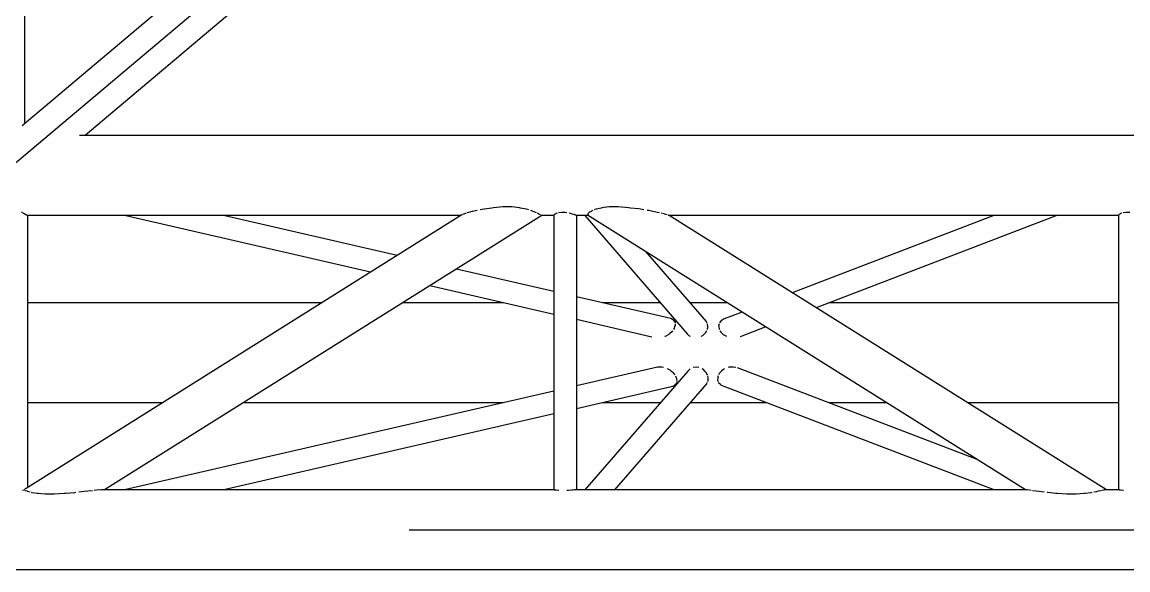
# Model space of a CAD drawing. Header units: millimetres. Extents: x 150209.93 to 150215.05, y 136675.65 to 136679.93.
# Drawn here: x 150210.6038 to 150210.7161, y 136678.7569 to 136678.8125 of the extents above; entities that cross this region are included whole.
import ezdxf

# ---------------------------------------------------------------- set-up
doc = ezdxf.new("R2010")
doc.units = ezdxf.units.MM
doc.header["$LTSCALE"] = 0.25
doc.linetypes.add('CENTER', pattern=[50.8, 31.75, -6.35, 6.35, -6.35])
doc.linetypes.add('XKITLINE00', pattern=[0])

# ---------------------------------------------------------------- blocks, each defined once
blk = doc.blocks.new('çatıı')
at = {"color": 8, "linetype": 'CENTER'}
for p, q in [((8366.94, 15830.27), (10096.38, 17290.27)), ((7574.66, 15650.27), (9008.64, 15650.27))]:
    blk.add_line(p, q, dxfattribs=at)
at = {"color": 8, "linetype": 'XKITLINE00'}
for p, q in [((8379.12, 17264.05), (8379.12, 15856.5)), ((9212.78, 16560.27), (8377.99, 15855.55)), ((9231.66, 16544.33), (8409.87, 15850.57)), ((9008.64, 15850.57), (8406.96, 15850.57)), ((8608.2, 15812.43), (8606.58, 15811.98)), ((8609.02, 15812.59), (8608.2, 15812.43)), ((8612.56, 15813.3), (8610.53, 15812.89)), ((8616.46, 15813.8), (8612.56, 15813.3)), ((8617.27, 15813.94), (8616.46, 15813.8)), ((8622.17, 15814.37), (8617.27, 15813.94)), ((8626.69, 15814.36), (8622.17, 15814.37)), ((8630.6, 15813.92), (8626.69, 15814.36)), ((8631.04, 15813.8), (8630.6, 15813.92)), ((8634.04, 15813.28), (8631.04, 15813.8)), ((8635.24, 15812.89), (8634.04, 15813.28)), ((8636.75, 15812.41), (8636.17, 15812.59)), ((8637.46, 15811.98), (8636.75, 15812.41)), ((8667.25, 15812.38), (8666.88, 15811.98)), ((8667.77, 15812.6), (8667.25, 15812.38)), ((8669.37, 15813.26), (8668.49, 15812.89)), ((8672.13, 15813.81), (8669.37, 15813.26)), ((8672.43, 15813.9), (8672.13, 15813.81)), ((8676.17, 15814.36), (8672.43, 15813.9)), ((8680.74, 15814.38), (8676.17, 15814.36)), ((8685.93, 15813.97), (8680.74, 15814.38)), ((8686.99, 15813.81), (8685.93, 15813.97)), ((8691.16, 15813.33), (8686.99, 15813.81)), ((8693.73, 15812.89), (8691.16, 15813.33)), ((8696.22, 15812.47), (8695.49, 15812.6)), ((8698.36, 15811.98), (8696.22, 15812.47)), ((8378.13, 15811.35), (8377.61, 15811.68)), ((8379.11, 15810.71), (8378.45, 15811.14)), ((8379.23, 15810.66), (8379.11, 15810.71)), ((8379.74, 15810.37), (8379.23, 15810.66)), ((8601.33, 15810.27), (8379.92, 15671.31)), ((8380.24, 15810.09), (8379.94, 15810.26)), ((8380.24, 15810.09), (8380.28, 15810.03)), ((8380.47, 15810.01), (8380.28, 15810.03)), ((8600.86, 15809.97), (8380.51, 15809.97)), ((8380.59, 15809.97), (8380.59, 15671.73)), ((8641.98, 15810.01), (8419.81, 15670.57)), ((8554.95, 15781.16), (8429.87, 15809.97)), ((8568.48, 15789.65), (8480.27, 15809.97)), ((8602.16, 15810.71), (8601.53, 15810.37)), ((8603.4, 15811.14), (8602.23, 15810.75)), ((8604.69, 15811.57), (8604.03, 15811.35)), ((8606.58, 15811.98), (8604.69, 15811.57)), ((8638.89, 15811.55), (8637.46, 15811.98)), ((8639.25, 15811.35), (8638.89, 15811.55)), ((8640.35, 15810.73), (8639.63, 15811.14)), ((8640.35, 15810.73), (8640.37, 15810.71)), ((8641.21, 15810.37), (8640.37, 15810.71)), ((8641.49, 15810.26), (8641.56, 15810.03)), ((8641.98, 15810.01), (8641.56, 15810.03)), ((8648.03, 15809.97), (8641.92, 15809.97)), ((8648.04, 15810.26), (8648.03, 15810.26)), ((8648.03, 15810.26), (8648.03, 15670.57)), ((8648.31, 15810.57), (8648.14, 15810.37)), ((8648.73, 15810.71), (8648.31, 15810.57)), ((8649.12, 15810.96), (8648.73, 15810.71)), ((8649.73, 15811.14), (8649.12, 15810.96)), ((8651.97, 15811.5), (8650.38, 15811.33)), ((8653.73, 15811.47), (8651.97, 15811.5)), ((8654.65, 15811.35), (8653.73, 15811.47)), ((8657.08, 15810.82), (8655.87, 15811.14)), ((8657.34, 15810.71), (8657.08, 15810.82)), ((8658.34, 15810.48), (8657.34, 15810.71)), ((8658.61, 15810.37), (8658.34, 15810.48)), ((8659.15, 15810.15), (8658.89, 15810.26)), ((8659.15, 15810.15), (8659.25, 15810.03)), ((8659.43, 15810.02), (8659.25, 15810.03)), ((8659.43, 15810.02), (8659.43, 15670.57)), ((8665.55, 15809.97), (8659.43, 15809.97)), ((8663.77, 15809.97), (8715.78, 15749.85)), ((8665.12, 15810.26), (8665.11, 15810.25)), ((8887.66, 15670.57), (8665.11, 15810.25)), ((8665.27, 15810.71), (8665.16, 15810.37)), ((8665.58, 15811.14), (8665.29, 15810.71)), ((8665.85, 15811.52), (8665.72, 15811.35)), ((8666.88, 15811.98), (8665.85, 15811.52)), ((8700.59, 15811.6), (8698.36, 15811.98)), ((8701.65, 15811.35), (8700.59, 15811.6)), ((8704.02, 15810.78), (8702.52, 15811.14)), ((8704.23, 15810.71), (8704.02, 15810.78)), ((8705.63, 15810.37), (8704.23, 15810.71)), ((8706.45, 15810.04), (8706.02, 15810.26)), ((8706.54, 15810.02), (8706.45, 15810.04)), ((8928.71, 15670.57), (8706.54, 15810.02)), ((8934.83, 15809.97), (8706.61, 15809.97)), ((8871.58, 15809.97), (8769.12, 15770.74)), ((8903.46, 15809.97), (8781.2, 15763.16)), ((8934.84, 15810.26), (8934.83, 15810.26)), ((8934.83, 15810.26), (8934.83, 15670.57)), ((8935.11, 15810.58), (8934.93, 15810.37)), ((8935.52, 15810.71), (8935.11, 15810.58)), ((8935.92, 15810.96), (8935.52, 15810.71)), ((8936.52, 15811.14), (8935.92, 15810.96)), ((8938.77, 15811.5), (8937.18, 15811.33)), ((8940.53, 15811.47), (8938.77, 15811.5)), ((8694.56, 15791.77), (8725.33, 15756.2)), ((8648.03, 15771.33), (8598.52, 15782.74)), ((8648.03, 15759.72), (8584.99, 15774.24)), ((8707.51, 15757.63), (8659.43, 15768.7)), ((8530.28, 15765.67), (8380.59, 15765.67)), ((8622.18, 15765.67), (8571.33, 15765.67)), ((8702.09, 15765.67), (8672.58, 15765.67)), ((8736.13, 15765.67), (8717.13, 15765.67)), ((8934.83, 15765.67), (8787.77, 15765.67)), ((8697.85, 15748.25), (8659.43, 15757.09)), ((8708.79, 15756.83), (8707.51, 15757.63)), ((8708.79, 15756.83), (8709.57, 15755.62)), ((8733.02, 15756.59), (8732.14, 15755.49)), ((8733.45, 15756.84), (8733.02, 15756.59)), ((8734.52, 15757.49), (8733.45, 15756.84)), ((8743.62, 15760.97), (8734.52, 15757.49)), ((8708.02, 15750.99), (8706.89, 15750.06)), ((8708.36, 15751.48), (8708.02, 15750.99)), ((8709.11, 15752.57), (8708.81, 15752.12)), ((8709.36, 15753.62), (8709.11, 15752.57)), ((8709.62, 15754.17), (8709.36, 15753.62)), ((8709.57, 15755.62), (8709.58, 15755.49)), ((8709.59, 15754.9), (8709.62, 15754.17)), ((8725.6, 15751.48), (8724.83, 15750.19)), ((8725.33, 15756.2), (8725.66, 15755.49)), ((8726.09, 15753.29), (8725.82, 15752.12)), ((8725.94, 15754.9), (8725.97, 15754.84)), ((8725.97, 15754.84), (8726.06, 15753.62)), ((8726.06, 15753.62), (8726.09, 15753.29)), ((8731.92, 15754.9), (8731.69, 15753.83)), ((8731.69, 15753.83), (8731.74, 15753.62)), ((8731.74, 15753.62), (8731.92, 15752.21)), ((8731.92, 15752.21), (8731.97, 15752.12)), ((8732.34, 15751.48), (8732.82, 15750.66)), ((8733.51, 15750.06), (8732.82, 15750.66)), ((8755.7, 15753.39), (8742.68, 15748.41)), ((8704.52, 15748.52), (8704.33, 15748.47)), ((8706.43, 15749.6), (8704.52, 15748.52)), ((8706.89, 15750.06), (8706.43, 15749.6)), ((8716.98, 15748.7), (8715.78, 15749.85)), ((8717.48, 15748.47), (8716.98, 15748.7)), ((8723.56, 15748.95), (8722.64, 15748.47)), ((8724.69, 15750.06), (8723.56, 15748.95)), ((8724.83, 15750.19), (8724.69, 15750.06)), ((8733.51, 15750.06), (8734.24, 15749.32)), ((8735.86, 15748.47), (8734.24, 15749.32)), ((8700.67, 15732.96), (8659.43, 15723.46)), ((8716.02, 15730.97), (8663.77, 15670.57)), ((8702.89, 15732.98), (8700.67, 15732.96)), ((8703.64, 15732.81), (8702.89, 15732.98)), ((8707.02, 15731.5), (8705.74, 15732.14)), ((8707.82, 15730.77), (8707.02, 15731.5)), ((8708.63, 15730.15), (8707.82, 15730.77)), ((8708.63, 15730.15), (8709.43, 15729.11)), ((8709.86, 15728.48), (8710.27, 15727.19)), ((8717.23, 15732.13), (8716.02, 15730.97)), ((8717.26, 15732.14), (8717.23, 15732.13)), ((8718.77, 15732.84), (8718.71, 15732.81)), ((8720.49, 15733.04), (8718.77, 15732.84)), ((8721.64, 15732.81), (8720.49, 15733.04)), ((8723.8, 15731.86), (8723.27, 15732.14)), ((8724.89, 15730.77), (8723.8, 15731.86)), ((8725.07, 15730.61), (8724.89, 15730.77)), ((8725.07, 15730.61), (8725.94, 15729.12)), ((8725.94, 15729.12), (8725.94, 15729.11)), ((8726.08, 15728.48), (8726.31, 15727.48)), ((8731.41, 15728.48), (8731.25, 15728.09)), ((8731.92, 15729.69), (8731.68, 15729.11)), ((8732.92, 15730.77), (8731.92, 15729.69)), ((8733.19, 15731.11), (8732.92, 15730.77)), ((8734.76, 15732.14), (8733.19, 15731.11)), ((8736.95, 15732.88), (8736.72, 15732.81)), ((8739.18, 15733.03), (8736.95, 15732.88)), ((8740.37, 15732.81), (8739.18, 15733.03)), ((8863, 15686.05), (8741.36, 15732.63)), ((8706.98, 15722.79), (8659.43, 15711.84)), ((8725.51, 15724.56), (8678.81, 15670.57)), ((8708.72, 15723.27), (8706.98, 15722.79)), ((8709.54, 15723.94), (8708.72, 15723.27)), ((8709.87, 15724.18), (8709.54, 15723.94)), ((8710.32, 15725.11), (8709.87, 15724.18)), ((8710.27, 15727.19), (8710.39, 15726.97)), ((8710.39, 15726.97), (8710.48, 15725.68)), ((8725.77, 15725.11), (8725.51, 15724.56)), ((8726.17, 15725.93), (8726.05, 15725.68)), ((8726.27, 15727.19), (8726.17, 15725.93)), ((8726.31, 15727.48), (8726.27, 15727.19)), ((8731.26, 15727.19), (8731.18, 15726.49)), ((8731.18, 15726.49), (8731.48, 15725.68)), ((8731.25, 15728.09), (8731.26, 15727.19)), ((8731.7, 15725.11), (8731.72, 15725.04)), ((8732.82, 15723.94), (8731.72, 15725.04)), ((8732.82, 15723.94), (8732.91, 15723.85)), ((8734.53, 15723.08), (8732.91, 15723.85)), ((8871.63, 15670.57), (8734.53, 15723.08)), ((8648.03, 15720.84), (8429.83, 15670.57)), ((8449.34, 15714.87), (8380.59, 15714.87)), ((8622.15, 15714.87), (8490.39, 15714.87)), ((8702.09, 15714.87), (8672.62, 15714.87)), ((8755.95, 15714.87), (8717.13, 15714.87)), ((8817.07, 15714.87), (8787.73, 15714.87)), ((8934.83, 15714.87), (8858.13, 15714.87)), ((8648.03, 15709.21), (8480.3, 15670.57)), ((8378.9, 15670.52), (8378.14, 15670.3)), ((8378.96, 15670.57), (8378.9, 15670.52)), ((8379.29, 15670.3), (8378.91, 15670.52)), ((8379.23, 15670.83), (8379.14, 15670.74)), ((8379.52, 15671.16), (8379.23, 15670.83)), ((8379.45, 15670.2), (8379.44, 15670.21)), ((8380.4, 15670.02), (8379.45, 15670.2)), ((8379.86, 15671.27), (8379.52, 15671.16)), ((8380.83, 15669.73), (8380.4, 15670.02)), ((8381.93, 15669.44), (8380.83, 15669.73)), ((8382.94, 15669.18), (8382.66, 15669.25)), ((8385.52, 15668.86), (8382.94, 15669.18)), ((8385.96, 15668.76), (8385.52, 15668.86)), ((8389.67, 15668.44), (8385.96, 15668.76)), ((8394.2, 15668.44), (8389.67, 15668.44)), ((8399.33, 15668.77), (8394.2, 15668.44)), ((8400.1, 15668.86), (8399.33, 15668.77)), ((8404.46, 15669.19), (8400.1, 15668.86)), ((8405, 15669.25), (8404.46, 15669.19)), ((8409.44, 15669.74), (8406.71, 15669.44)), ((8411.26, 15670.02), (8409.44, 15669.74)), ((8413.69, 15670.21), (8411.26, 15670.02)), ((8417.03, 15670.57), (8414.53, 15670.3)), ((8417.05, 15670.55), (8417.01, 15670.55)), ((8417.09, 15670.57), (8417.03, 15670.57)), ((8417.99, 15670.55), (8417.09, 15670.57)), ((8648.19, 15670.57), (8418.2, 15670.57)), ((8648.31, 15670.56), (8648.23, 15670.55)), ((8648.72, 15670.57), (8648.31, 15670.56)), ((8648.69, 15670.56), (8648.64, 15670.55)), ((8648.77, 15670.56), (8648.69, 15670.56)), ((8649.12, 15670.46), (8648.72, 15670.57)), ((8650.38, 15670.3), (8649.12, 15670.46)), ((8650.54, 15670.3), (8650.38, 15670.3)), ((8655.49, 15670.34), (8654.68, 15670.3)), ((8657.08, 15670.53), (8655.49, 15670.34)), ((8657.34, 15670.57), (8657.08, 15670.53)), ((8657.88, 15670.55), (8657.3, 15670.57)), ((8658.34, 15670.55), (8657.34, 15670.57)), ((8658.35, 15670.55), (8658.34, 15670.55)), ((8888.03, 15670.57), (8658.46, 15670.57)), ((8888.55, 15670.57), (8888.15, 15670.55)), ((8890.43, 15670.3), (8888.55, 15670.57)), ((8893.07, 15670.02), (8891.12, 15670.21)), ((8894.48, 15669.76), (8893.07, 15670.02)), ((8897.04, 15669.44), (8894.48, 15669.76)), ((8898.88, 15669.21), (8898.54, 15669.25)), ((8903.07, 15668.86), (8898.88, 15669.21)), ((8903.65, 15668.79), (8903.07, 15668.86)), ((8908.65, 15668.45), (8903.65, 15668.79)), ((8913.28, 15668.43), (8908.65, 15668.45)), ((8917.32, 15668.74), (8913.28, 15668.43)), ((8917.93, 15668.86), (8917.32, 15668.74)), ((8920.86, 15669.16), (8917.93, 15668.86)), ((8921.31, 15669.25), (8920.86, 15669.16)), ((8923.69, 15669.71), (8922.3, 15669.44)), ((8924.55, 15670.02), (8923.69, 15669.71)), ((8925.91, 15670.19), (8924.55, 15670.02)), ((8925.99, 15670.21), (8925.91, 15670.19)), ((8927.46, 15670.54), (8926.39, 15670.3)), ((8927.51, 15670.57), (8927.46, 15670.54)), ((8928.12, 15670.55), (8927.51, 15670.57)), ((8934.99, 15670.57), (8928.2, 15670.57)), ((8935.11, 15670.56), (8935.03, 15670.55)), ((8935.52, 15670.57), (8935.11, 15670.56)), ((8935.49, 15670.56), (8935.44, 15670.55)), ((8935.57, 15670.56), (8935.49, 15670.56)), ((8935.92, 15670.46), (8935.52, 15670.57)), ((8937.18, 15670.31), (8935.92, 15670.46)), ((8937.35, 15670.3), (8937.18, 15670.31)), ((9008.64, 15629.97), (7574.66, 15629.97))]:
    blk.add_line(p, q, dxfattribs=at)

msp = doc.modelspace()

# ---------------------------------------------------------------- block references
at = {"xscale": 0.0002000170049888334, "yscale": 0.0002000170049888334, "zscale": 0.0002000170049888334}
msp.add_blockref('çatıı', (150208.92807, 136675.63059), dxfattribs=at)

doc.saveas('drawing.dxf')
